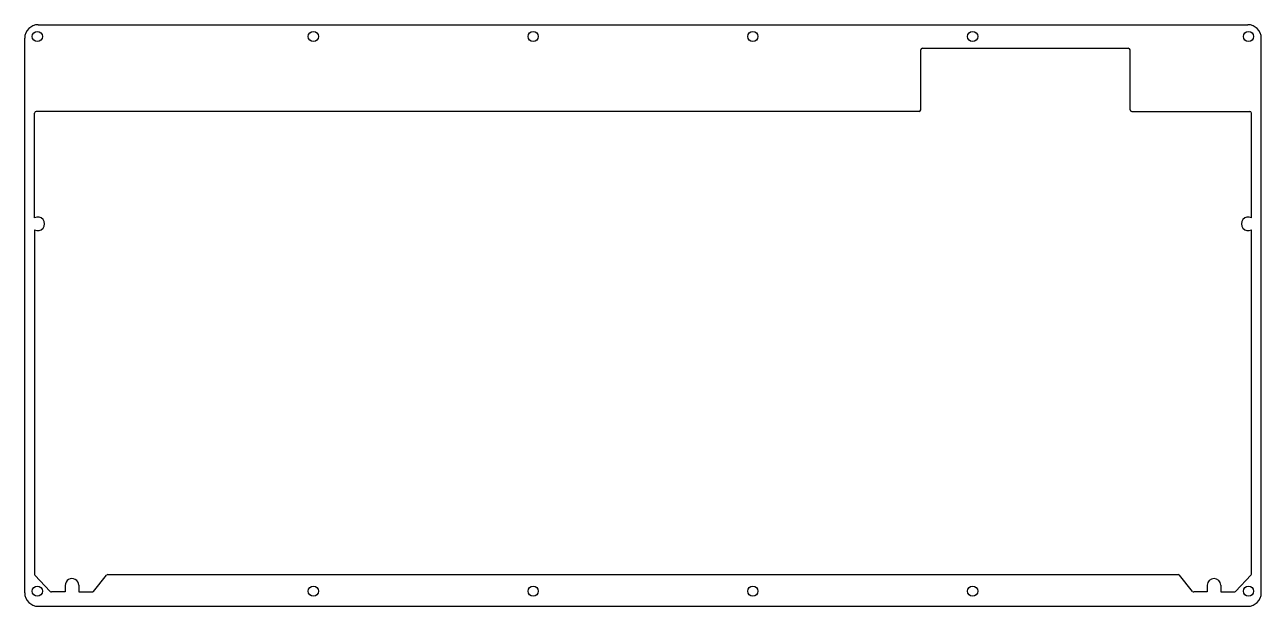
# Model space of a CAD drawing. Header units: millimetres. Extents: x 17 to 383, y 14 to 186.
import ezdxf

# ---------------------------------------------------------------- set-up
doc = ezdxf.new("R2010")
doc.units = ezdxf.units.MM
doc.layers.get('0').update_dxf_attribs({"lineweight": 25, "true_color": 0xffffff})
doc.layers.add('l4 1.5mm', color=7, linetype='Continuous', lineweight=25, true_color=0x000000)

msp = doc.modelspace()

# ---------------------------------------------------------------- linework, layer by layer
for centre, start, end in [((282.81, 178.76), 90, 180), ((343.81, 178.76), 0, 90), ((20.19, 160.04), 90, 180), ((281.81, 161.04), 270, 0), ((344.81, 161.04), 180, 270), ((379.81, 160.04), 0, 90), ((20.19, 23.34), 180, 222.9854), ((41.43, 22.64), 90, 140.8016), ((358.57, 22.64), 39.1984, 90), ((379.81, 23.41), 317.0146, 0), ((24.71, 18.49), 222.9854, 270), ((36.76, 18.49), 270, 320.8016), ((363.24, 18.49), 219.1984, 270), ((375.22, 18.49), 270, 317.0146)]:
    msp.add_arc(centre, 0.5, start, end)
at = {"layer": 'l4 1.5mm'}
for p, q in [((20.79, 186.26), (379.21, 186.26)), ((16.79, 17.74), (16.79, 182.26)), ((383.21, 17.74), (383.21, 182.26)), ((282.31, 161.04), (282.31, 178.76)), ((282.81, 179.26), (343.81, 179.26)), ((344.31, 161.04), (344.31, 178.76)), ((19.69, 128.93), (19.69, 160.04)), ((281.81, 160.54), (20.19, 160.54)), ((344.81, 160.54), (379.81, 160.54)), ((380.31, 128.93), (380.31, 160.04)), ((19.69, 125.46), (19.69, 23.34)), ((380.31, 23.41), (380.31, 125.46)), ((24.35, 18.15), (19.83, 23)), ((37.14, 18.18), (41.04, 22.96)), ((41.43, 23.14), (358.81, 23.14)), ((200, 23.14), (358.57, 23.14)), ((362.86, 18.18), (358.96, 22.96)), ((375.59, 18.15), (380.17, 23.07)), ((28.79, 19.92), (28.79, 17.99)), ((32.79, 19.99), (32.79, 17.99)), ((367.21, 19.99), (367.21, 17.99)), ((371.21, 19.99), (371.21, 17.99)), ((28.79, 17.99), (24.71, 17.99)), ((32.79, 17.99), (36.76, 17.99)), ((367.21, 17.99), (363.24, 17.99)), ((371.21, 17.99), (375.22, 17.99)), ((20.79, 13.74), (379.21, 13.74))]:
    msp.add_line(p, q, dxfattribs=at)
for centre in [(20.53, 182.75), (102.32, 182.75), (167.44, 182.75), (232.56, 182.75), (297.68, 182.75), (379.44, 182.75), (20.53, 18.24), (102.32, 18.24), (167.44, 18.24), (232.56, 18.24), (297.68, 18.24), (379.44, 18.24)]:
    msp.add_circle(centre, 1.51, dxfattribs=at)
for centre, radius, start, end in [((20.79, 182.26), 4, 90, 180), ((379.21, 182.26), 4, 0, 90), ((20.69, 127.19), 2, 240.0404, 119.9596), ((379.31, 127.19), 2, 60.0404, 299.9596), ((30.79, 19.99), 2, 0, 182.0018), ((369.21, 19.99), 2, 0, 180), ((20.79, 17.74), 4, 180, 270), ((379.21, 17.74), 4, 270, 360)]:
    msp.add_arc(centre, radius, start, end, dxfattribs=at)

doc.saveas('drawing.dxf')
